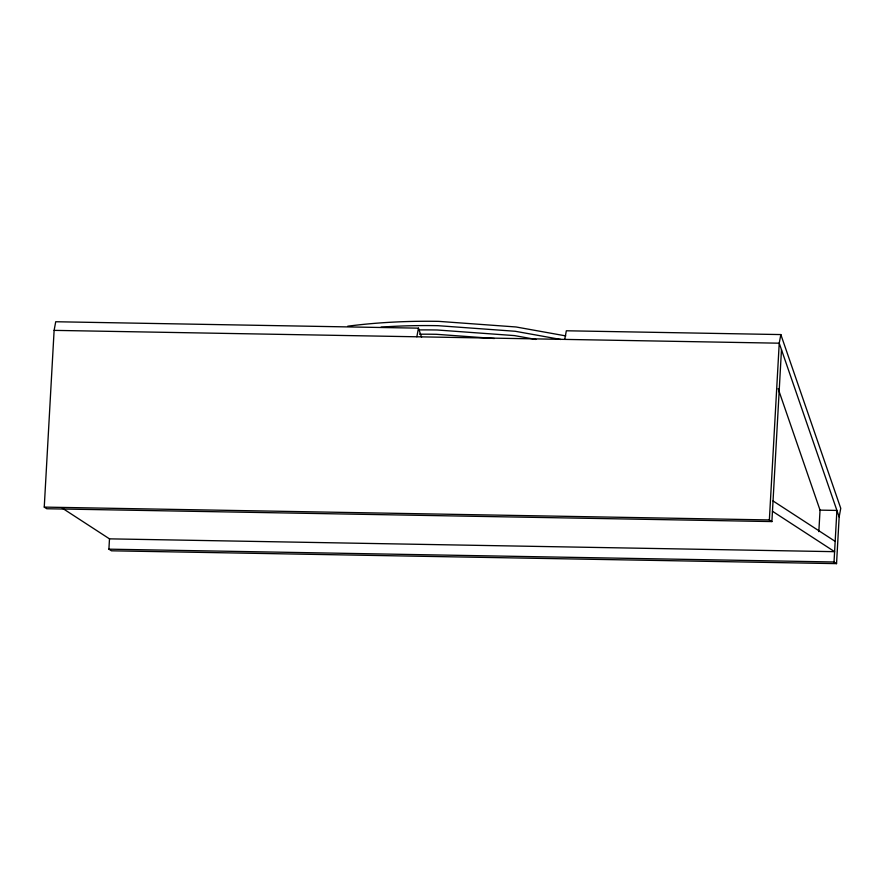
<?xml version="1.0" encoding="UTF-8"?>
<svg xmlns="http://www.w3.org/2000/svg" width="885" height="885" viewBox="0 0 885 885"><rect width="100%" height="100%" fill="white"/><g stroke="black" fill="none" stroke-linecap="round" stroke-linejoin="round"><path stroke-width="1.33" d="M781.477 349.708L771.886 521.575L46.772 508.742L44.25 507.105L54.118 330.37L55.722 321.742L418.45 328.158L421.581 337.24M564.741 339.397L566.334 330.78L780.836 334.574L840.75 508.322L839.157 516.951L836.546 563.634L111.433 550.802L108.91 549.165L109.486 538.854L62.304 508.167M771.886 521.575L769.364 519.938L779.231 343.192L780.836 334.574M818.835 531.653L820.041 510.136L778.136 388.615M836.546 563.634L834.024 561.986L836.9 510.435L820.041 510.136M416.846 336.787L418.45 328.158M54.118 330.37L779.231 343.192L839.157 516.951M44.25 507.105L769.364 519.938M109.486 538.854L834.599 551.676L772.461 511.264M108.91 549.165L834.024 561.986M494.383 338.501L436.394 334.298A409.158 222.246 10.5 0 0 419.567 334.209M565.758 335.902L516.055 326.974L438.794 321.366A409.158 222.246 10.5 0 0 347.728 326.2M560.924 339.486L515.258 331.278L437.986 325.68A409.158 222.246 10.5 0 0 381.092 327.118M535.956 339.453L514.462 335.592L437.19 329.994A409.158 222.246 10.5 0 0 418.97 329.917M773.036 500.943L835.174 541.366"/></g></svg>
